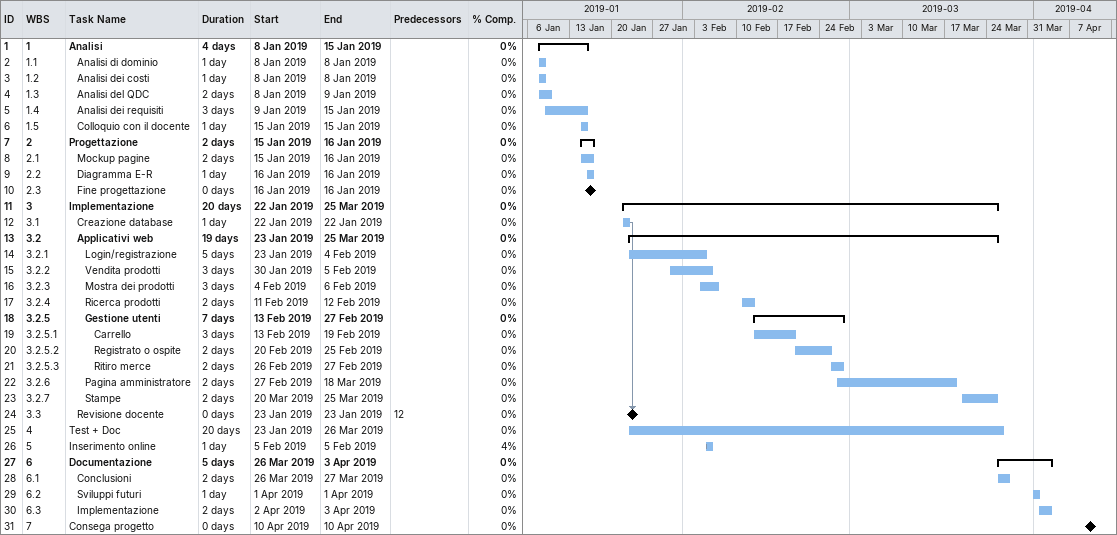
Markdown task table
| ID | WBS | Task | Duration | Start | Finish | Predecessors | % complete |
|---|---|---|---|---|---|---|---|
| 1 | 1 | **Analisi** | 4d | 2019-01-08 | 2019-01-15 |  | 0 |
| 2 | 1.1 | Analisi di dominio | 1d | 2019-01-08 | 2019-01-08 |  | 0 |
| 3 | 1.2 | Analisi dei costi | 1d | 2019-01-08 | 2019-01-08 |  | 0 |
| 4 | 1.3 | Analisi del QDC | 2d | 2019-01-08 | 2019-01-09 |  | 0 |
| 5 | 1.4 | Analisi dei requisiti | 3d | 2019-01-09 | 2019-01-15 |  | 0 |
| 6 | 1.5 | Colloquio con il docente | 1d | 2019-01-15 | 2019-01-15 |  | 0 |
| 7 | 2 | **Progettazione** | 2d | 2019-01-15 | 2019-01-16 |  | 0 |
| 8 | 2.1 | Mockup pagine | 2d | 2019-01-15 | 2019-01-16 |  | 0 |
| 9 | 2.2 | Diagramma E-R | 1d | 2019-01-16 | 2019-01-16 |  | 0 |
| 10 | 2.3 | Fine progettazione | 0d | 2019-01-16 | 2019-01-16 |  | 0 |
| 11 | 3 | **Implementazione** | 20d | 2019-01-22 | 2019-03-25 |  | 0 |
| 12 | 3.1 | Creazione database | 1d | 2019-01-22 | 2019-01-22 |  | 0 |
| 13 | 3.2 | **Applicativi web** | 19d | 2019-01-23 | 2019-03-25 |  | 0 |
| 14 | 3.2.1 | Login/registrazione | 5d | 2019-01-23 | 2019-02-04 |  | 0 |
| 15 | 3.2.2 | Vendita prodotti | 3d | 2019-01-30 | 2019-02-05 |  | 0 |
| 16 | 3.2.3 | Mostra dei prodotti | 3d | 2019-02-04 | 2019-02-06 |  | 0 |
| 17 | 3.2.4 | Ricerca prodotti | 2d | 2019-02-11 | 2019-02-12 |  | 0 |
| 18 | 3.2.5 | **Gestione utenti** | 7d | 2019-02-13 | 2019-02-27 |  | 0 |
| 19 | 3.2.5.1 | Carrello | 3d | 2019-02-13 | 2019-02-19 |  | 0 |
| 20 | 3.2.5.2 | Registrato o ospite | 2d | 2019-02-20 | 2019-02-25 |  | 0 |
| 21 | 3.2.5.3 | Ritiro merce | 2d | 2019-02-26 | 2019-02-27 |  | 0 |
| 22 | 3.2.6 | Pagina amministratore | 2d | 2019-02-27 | 2019-03-18 |  | 0 |
| 23 | 3.2.7 | Stampe | 2d | 2019-03-20 | 2019-03-25 |  | 0 |
| 24 | 3.3 | Revisione docente | 0d | 2019-01-23 | 2019-01-23 | 12 | 0 |
| 25 | 4 | Test + Doc | 20d | 2019-01-23 | 2019-03-26 |  | 0 |
| 26 | 5 | Inserimento online | 1d | 2019-02-05 | 2019-02-05 |  | 4 |
| 27 | 6 | **Documentazione** | 5d | 2019-03-26 | 2019-04-03 |  | 0 |
| 28 | 6.1 | Conclusioni | 2d | 2019-03-26 | 2019-03-27 |  | 0 |
| 29 | 6.2 | Sviluppi futuri | 1d | 2019-04-01 | 2019-04-01 |  | 0 |
| 30 | 6.3 | Implementazione | 2d | 2019-04-02 | 2019-04-03 |  | 0 |
| 31 | 7 | Consega progetto | 0d | 2019-04-10 | 2019-04-10 |  | 0 |
